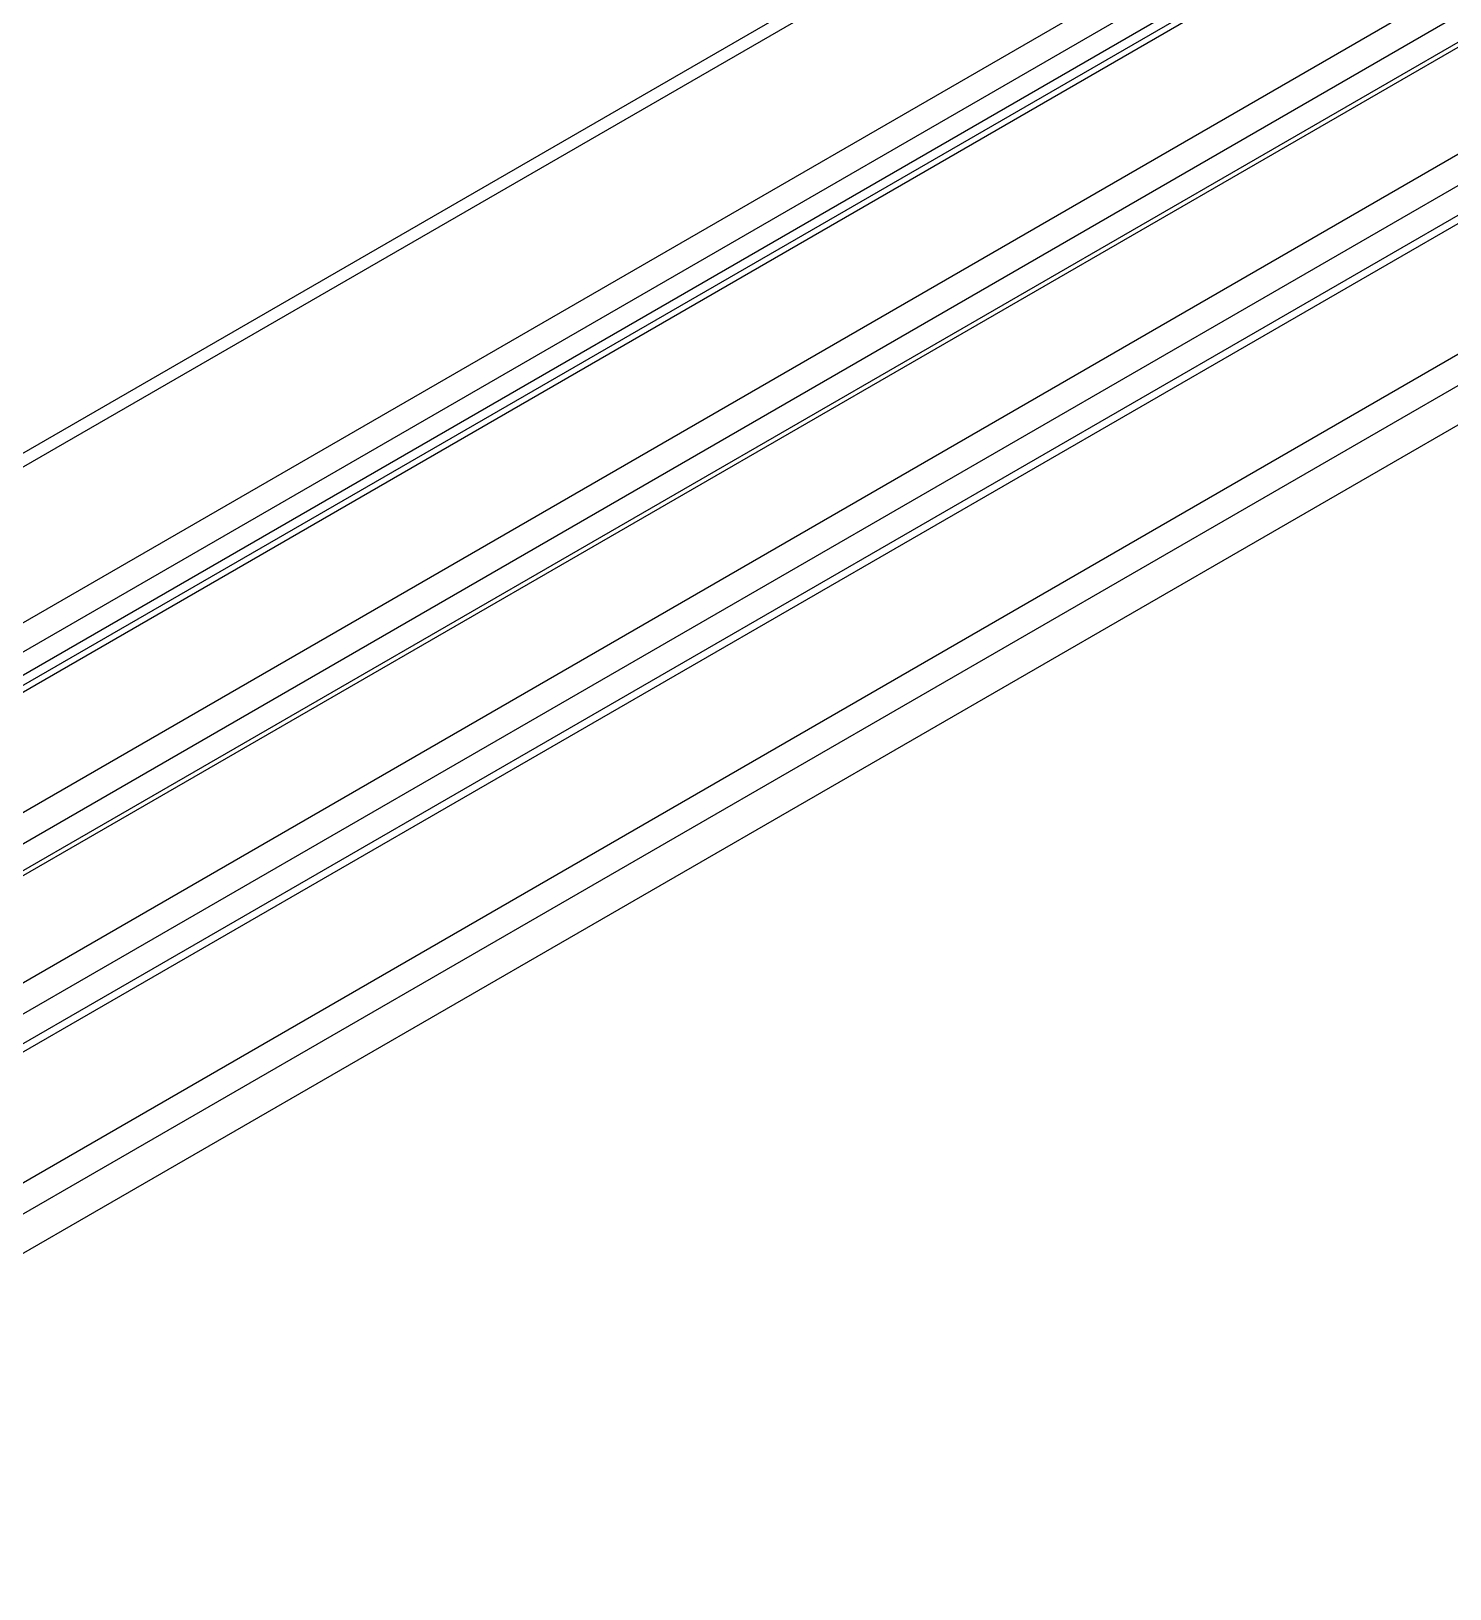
# Model space of a CAD drawing. Header units: millimetres. Extents: x 2710 to 8650, y -4054 to 146.
# Drawn here: x 7109 to 7841, y -2325 to -1521 of the extents above; entities that cross this region are included whole.
import ezdxf

# ---------------------------------------------------------------- set-up
doc = ezdxf.new("R2010")
doc.units = ezdxf.units.MM

# ---------------------------------------------------------------- blocks, each defined once
blk = doc.blocks.new('izometria')
at = {"linetype": 'Continuous'}
for p, q in [((2949.87, 1651.84), (1801.38, 988.83)), ((2957.64, 1649.09), (1807.61, 985.2)), ((1880.4, 946.89), (3006.43, 1596.94)), ((3010.17, 1584.07), (1894.75, 940.15)), ((3030.42, 1578.41), (1911.63, 932.55)), ((3035.51, 1577.87), (1914.97, 931)), ((3002.41, 1567.51), (1906.51, 934.86)), ((1961.46, 895.89), (3088.54, 1546.54)), ((3095.52, 1534.25), (1971.07, 885.11)), ((3113.85, 1531.01), (1978.56, 875.62)), ((3118.18, 1530.86), (1979.93, 873.76)), ((2004.14, 832.6), (3170.97, 1506.2)), ((3178.68, 1494.4), (2009.69, 819.55)), ((3199.56, 1491.09), (2014.19, 806.8)), ((3205.3, 1490.12), (2015.33, 803.17)), ((2032.89, 745.98), (3258.04, 1453.24)), ((3264.33, 1440.64), (2018.88, 721.66)), ((3262.25, 1419.1), (2004.09, 692.78))]:
    blk.add_line(p, q, dxfattribs=at)
blk.add_open_spline([(3226.68, 1486.65), (3226.59, 1486.68), (3222.01, 1488.42), (3212.88, 1492.13), (3199.3, 1497.81), (3185.68, 1503.81), (3172.02, 1510.1), (3158.33, 1516.67), (3144.62, 1523.53), (3130.88, 1530.67), (3117.13, 1538.1), (3103.36, 1545.81), (3089.59, 1553.8), (3075.81, 1562.07), (3062.02, 1570.61), (3048.24, 1579.44), (3038.34, 1585.92), (3033.03, 1589.53), (3032.31, 1590.02)], degree=3, knots=[0, 0, 0, 0, 0.001346, 0.071781, 0.142229, 0.21269, 0.283166, 0.353655, 0.424161, 0.494682, 0.565221, 0.635778, 0.706354, 0.776952, 0.847571, 0.918213, 0.988881, 1, 1, 1, 1], dxfattribs=at)

msp = doc.modelspace()

# ---------------------------------------------------------------- block references
msp.add_blockref('izometria', (4800.33, -3018.24))

doc.saveas('drawing.dxf')
